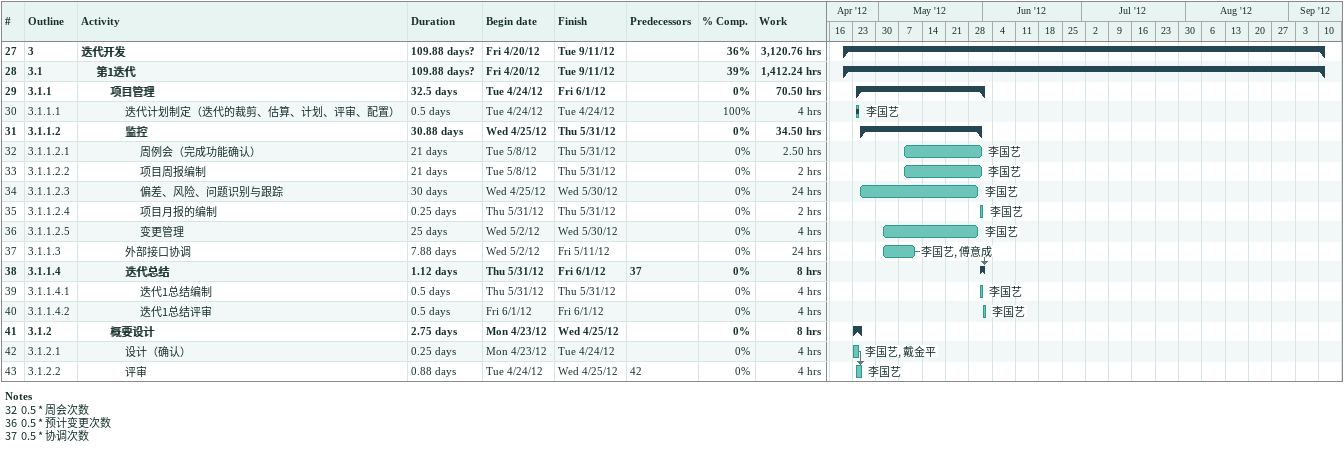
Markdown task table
| ID | WBS | Task | Duration | Start | Finish | Predecessors | Resources | % complete | Work (h) |
|---|---|---|---|---|---|---|---|---|---|
| 27 | 3 | **迭代开发** | 109.88d? | 2012-04-20 | 2012-09-11 |  |  | 36 | 3120.76 |
| 28 | 3.1 | **第1迭代** | 109.88d? | 2012-04-20 | 2012-09-11 |  |  | 39 | 1412.24 |
| 29 | 3.1.1 | **项目管理** | 32.5d | 2012-04-24 | 2012-06-01 |  |  | 0 | 70.50 |
| 30 | 3.1.1.1 | 迭代计划制定（迭代的裁剪、估算、计划、评审、配置） | 0.5d | 2012-04-24 | 2012-04-24 |  | 李国艺 | 100 | 4 |
| 31 | 3.1.1.2 | **监控** | 30.88d | 2012-04-25 | 2012-05-31 |  |  | 0 | 34.50 |
| 32 | 3.1.1.2.1 | 周例会（完成功能确认） | 21d | 2012-05-08 | 2012-05-31 |  | 李国艺 | 0 | 2.50 |
| 33 | 3.1.1.2.2 | 项目周报编制 | 21d | 2012-05-08 | 2012-05-31 |  | 李国艺 | 0 | 2 |
| 34 | 3.1.1.2.3 | 偏差、风险、问题识别与跟踪 | 30d | 2012-04-25 | 2012-05-30 |  | 李国艺 | 0 | 24 |
| 35 | 3.1.1.2.4 | 项目月报的编制 | 0.25d | 2012-05-31 | 2012-05-31 |  | 李国艺 | 0 | 2 |
| 36 | 3.1.1.2.5 | 变更管理 | 25d | 2012-05-02 | 2012-05-30 |  | 李国艺 | 0 | 4 |
| 37 | 3.1.1.3 | 外部接口协调 | 7.88d | 2012-05-02 | 2012-05-11 |  | 李国艺, 傅意成 | 0 | 24 |
| 38 | 3.1.1.4 | **迭代总结** | 1.12d | 2012-05-31 | 2012-06-01 | 37 |  | 0 | 8 |
| 39 | 3.1.1.4.1 | 迭代1总结编制 | 0.5d | 2012-05-31 | 2012-05-31 |  | 李国艺 | 0 | 4 |
| 40 | 3.1.1.4.2 | 迭代1总结评审 | 0.5d | 2012-06-01 | 2012-06-01 |  | 李国艺 | 0 | 4 |
| 41 | 3.1.2 | **概要设计** | 2.75d | 2012-04-23 | 2012-04-25 |  |  | 0 | 8 |
| 42 | 3.1.2.1 | 设计（确认） | 0.25d | 2012-04-23 | 2012-04-24 |  | 李国艺, 戴金平 | 0 | 4 |
| 43 | 3.1.2.2 | 评审 | 0.88d | 2012-04-24 | 2012-04-25 | 42 | 李国艺 | 0 | 4 |

Notes
- 32: 0.5 * 周会次数
- 36: 0.5 * 预计变更次数
- 37: 0.5 * 协调次数
